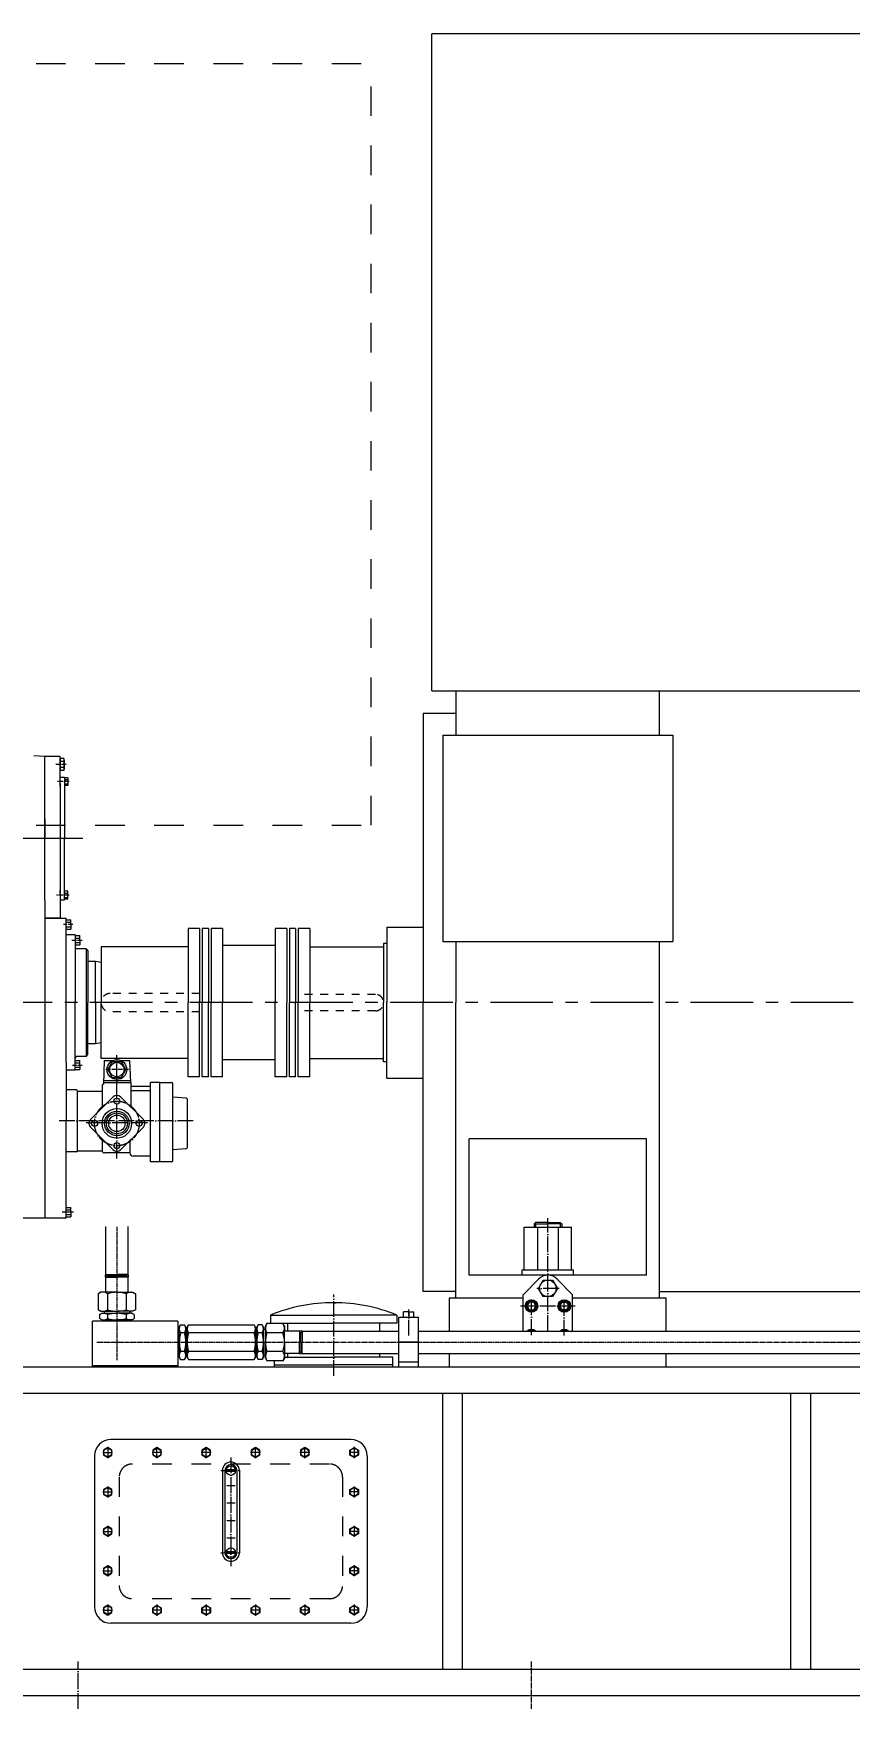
# Model space of a CAD drawing. Header units: millimetres. Extents: x 2 to 805233, y 2 to 613512.
# Drawn here: x 645379 to 676895, y 298341 to 363862 of the extents above; entities that cross this region are included whole.
import ezdxf

# ---------------------------------------------------------------- set-up
doc = ezdxf.new("R2010")
doc.units = ezdxf.units.MM
doc.header["$LTSCALE"] = 25.4
for name, pattern in [('ACAD_ISO04W100', [30, 24, -3, 0, -3]), ('CENTER', [50.8, 31.75, -6.35, 6.35, -6.35]), ('CHAIN', [0.7087, 0.4724, -0.0591, 0.1181, -0.0591]), ('EB_DASH', [6, 3, -3])]:
    doc.linetypes.add(name, pattern=pattern)
doc.layers.get('Defpoints').update_dxf_attribs({"lineweight": 5})
doc.layers.add('CAXA1', color=5, linetype='CENTER', lineweight=5)
doc.styles.add('Roman', font='arial.ttf')
doc.styles.get("Standard").update_dxf_attribs({"font": 'arial.ttf'})
doc.dimstyles.new('ISO-25', dxfattribs={"dimscale": 30, "dimtxt": 38.1, "dimasz": 38.1, "dimexe": 50.8, "dimexo": 50.8, "dimgap": 15.875, "dimtad": 1, "dimtih": 1, "dimtoh": 1, "dimdec": 1, "dimlfac": 0.03937, "dimdsep": 46, "dimtxsty": 'Standard', "dimcen": 63.5, "dimclrd": 7, "dimclre": 7, "dimclrt": 7, "dimadec": 0, "dimazin": 0, "dimtfac": 1, "dimtdec": 1, "dimtmove": 0, "dimatfit": 3, "dimfxl": 25.4, "dimlwd": 5, "dimlwe": 5, "dimarcsym": 0})

# ---------------------------------------------------------------- blocks, each defined once
blk = doc.blocks.new('*D2')
at = {"color": 7, "linetype": 'Continuous', "lineweight": 5, "transparency": 16777216}
for p, q in [((613687, 298060), (613687, 290767)), ((705889, 298060), (705889, 290767)), ((704746, 292291), (614830, 292291))]:
    blk.add_line(p, q, dxfattribs=at)
at = {"color": 7, "transparency": 16777216}
for points in [[(614830, 292482), (614830, 292101), (613687, 292291)], [(704746, 292482), (704746, 292101), (705889, 292291)]]:
    blk.add_solid(points, dxfattribs=at)
at = {"layer": 'Defpoints', "color": 0, "transparency": 16777216}
for p in [(613687, 299584), (705889, 299584), (613687, 292291)]:
    blk.add_point(p, dxfattribs=at)
at = {"color": 7, "lineweight": 5, "transparency": 16777216, "insert": (659788, 294863), "char_height": 4191, "attachment_point": 5, "style": 'Roman'}
blk.add_mtext('A', dxfattribs=at)
blk = doc.blocks.new('*D19')
at = {"color": 7, "linetype": 'Continuous', "lineweight": 5, "transparency": 16777216}
for p, q in [((732305, 317253), (732305, 280005)), ((559890, 311210), (559890, 280005)), ((731162, 281529), (561033, 281529))]:
    blk.add_line(p, q, dxfattribs=at)
at = {"color": 7, "transparency": 16777216}
for points in [[(561033, 281719), (561033, 281338), (559890, 281529)], [(731162, 281719), (731162, 281338), (732305, 281529)]]:
    blk.add_solid(points, dxfattribs=at)
at = {"layer": 'Defpoints', "color": 0, "transparency": 16777216}
for p in [(732305, 318777), (559890, 312734), (559890, 281529)]:
    blk.add_point(p, dxfattribs=at)
at = {"color": 7, "lineweight": 5, "transparency": 16777216, "insert": (660986, 284101), "char_height": 4191, "attachment_point": 5, "style": 'Roman'}
blk.add_mtext('B', dxfattribs=at)

msp = doc.modelspace()

# ---------------------------------------------------------------- linework, layer by layer
at = {"color": 7, "lineweight": 5}
for p, q in [((715668.39, 363861.99), (660757.6, 363861.99)), ((660757.6, 338461.99), (660757.6, 363861.99)), ((660757.6, 338461.99), (709508.89, 338461.99)), ((661693.39, 338461.99), (661693.39, 336741.83)), ((669567.39, 336741.83), (669567.39, 338461.99)), ((661693.39, 337572.99), (660423.39, 337572.99)), ((660423.39, 337572.99), (660423.39, 326396.99)), ((661185.39, 336741.83), (670075.39, 336741.83)), ((661185.39, 336741.83), (661185.39, 328764.98)), ((670075.39, 336741.83), (670075.39, 328764.98)), ((645805.45, 335921.99), (645378.51, 335944.36)), ((646389.42, 335921.99), (645805.45, 335921.99)), ((645805.45, 330366.25), (645805.45, 335921.99)), ((646389.42, 334868.31), (646389.42, 335921.99)), ((646389.42, 334868.31), (646389.42, 335858.49)), ((646389.42, 335839.12), (646389.42, 335369.85)), ((646533.47, 335839.12), (646389.42, 335839.12)), ((646389.42, 335731.49), (646389.42, 335477.49)), ((646533.47, 335721.8), (646389.42, 335721.8)), ((646533.47, 335487.17), (646389.42, 335487.17)), ((646551.98, 335780.46), (646551.98, 335428.51)), ((646533.47, 335369.85), (646389.42, 335369.85)), ((646389.42, 335147.71), (646389.42, 335274.36)), ((646389.42, 335121.96), (646567.22, 335121.96)), ((646389.42, 334766.36), (646389.42, 334868.31)), ((646389.42, 334868.31), (646389.42, 334766.36)), ((646567.22, 335121.96), (646567.22, 332746.99)), ((646694.22, 335096.56), (646567.22, 335096.56)), ((646567.22, 335028.95), (646694.22, 335028.95)), ((646567.22, 334859.36), (646694.22, 334859.36)), ((646694.22, 335096.56), (646694.22, 334791.76)), ((646389.42, 334786.85), (646389.42, 329673.59)), ((646389.42, 334786.85), (646389.42, 329673.59)), ((646694.22, 334791.76), (646567.22, 334791.76)), ((645805.45, 333508.99), (645805.45, 332746.99)), ((645805.45, 331984.99), (645805.45, 332746.99)), ((646567.22, 330372.02), (646567.22, 332746.99)), ((645805.45, 330366.25), (645805.45, 326396.99)), ((646389.42, 330727.62), (646389.42, 330625.66)), ((646389.42, 330625.66), (646389.42, 330727.62)), ((646389.42, 330372.02), (646567.22, 330372.02)), ((646389.42, 330346.26), (646389.42, 330219.62)), ((646694.22, 330702.22), (646567.22, 330702.22)), ((646567.22, 330634.61), (646694.22, 330634.61)), ((646567.22, 330465.02), (646694.22, 330465.02)), ((646694.22, 330397.42), (646567.22, 330397.42)), ((646694.22, 330397.42), (646694.22, 330702.22)), ((645805.45, 329673.59), (646389.42, 329673.59)), ((646631.04, 329648.19), (645805.45, 329648.19)), ((646631.04, 326396.99), (646631.04, 329648.19)), ((646631.04, 329597.39), (646808.84, 329597.39)), ((646808.84, 329419.59), (646808.84, 329597.39)), ((646631.04, 329506.09), (646808.84, 329506.09)), ((646631.04, 329333.08), (646808.84, 329333.08)), ((646631.04, 329241.79), (646808.84, 329241.79)), ((646974.13, 329013.15), (646631.04, 329013.15)), ((646808.84, 329419.59), (646808.84, 329241.79)), ((646974.13, 329013.15), (646974.13, 326396.99)), ((646974.13, 328987.75), (647151.93, 328987.75)), ((647151.93, 328809.95), (647151.93, 328987.75)), ((651342.89, 329267.19), (651342.89, 326396.99)), ((651787.39, 329267.19), (651342.89, 329267.19)), ((651787.39, 329267.19), (651787.39, 326396.99)), ((651888.99, 329267.19), (651888.99, 326396.99)), ((652130.29, 329267.19), (651888.99, 329267.19)), ((652130.29, 329267.19), (652130.29, 326396.99)), ((652231.89, 329267.19), (652231.89, 326396.99)), ((652676.39, 329267.19), (652231.89, 329267.19)), ((652676.39, 329267.19), (652676.39, 326396.99)), ((654708.39, 329267.19), (654708.39, 326396.99)), ((655152.89, 329267.19), (654708.39, 329267.19)), ((655152.89, 329267.19), (655152.89, 326396.99)), ((655254.49, 329267.19), (655254.49, 326396.99)), ((655495.79, 329267.19), (655254.49, 329267.19)), ((655495.79, 329267.19), (655495.79, 326396.99)), ((655597.39, 329267.19), (655597.39, 326396.99)), ((656041.89, 329267.19), (655597.39, 329267.19)), ((656041.89, 329267.19), (656041.89, 326396.99)), ((659026.39, 329317.99), (659026.39, 326396.99)), ((659026.39, 329317.99), (660423.39, 329317.99)), ((646974.13, 328896.46), (647151.93, 328896.46)), ((646974.13, 328723.45), (647151.93, 328723.45)), ((646974.13, 328632.15), (647151.93, 328632.15)), ((647393.19, 328479.75), (647050.33, 328479.75)), ((647151.93, 328809.95), (647151.93, 328632.15)), ((647393.19, 328479.75), (647469.39, 328403.55)), ((647393.19, 328479.75), (647393.19, 324314.22)), ((647469.39, 328403.55), (647469.39, 326396.99)), ((647977.39, 328555.99), (647977.39, 326396.99)), ((651342.89, 328555.99), (647977.39, 328555.99)), ((654708.39, 328608.09), (652676.39, 328608.09)), ((656041.89, 328555.99), (658899.39, 328555.99)), ((658899.39, 328682.99), (658899.39, 326396.99)), ((659026.39, 328682.99), (658899.39, 328682.99)), ((661185.39, 328764.98), (670075.39, 328764.98)), ((661693.39, 328764.98), (661693.39, 326396.99)), ((669567.39, 314966.99), (669567.39, 328764.98)), ((647761.32, 327984.49), (647469.39, 327984.49)), ((647977.39, 327946.39), (647761.32, 327984.49)), ((647761.32, 326396.99), (647761.32, 327984.49)), ((645805.45, 326396.99), (645805.45, 318065.79)), ((646631.04, 324085.62), (646631.04, 326396.99)), ((646974.13, 323780.82), (646974.13, 326396.99)), ((647469.39, 324390.42), (647469.39, 326396.99)), ((647761.32, 326396.99), (647761.32, 324809.49)), ((647977.39, 324237.99), (647977.39, 326396.99)), ((651342.89, 323526.79), (651342.89, 326396.99)), ((651787.39, 323526.79), (651787.39, 326396.99)), ((651888.99, 323526.79), (651888.99, 326396.99)), ((652130.29, 323526.79), (652130.29, 326396.99)), ((652231.89, 323526.79), (652231.89, 326396.99)), ((652676.39, 323526.79), (652676.39, 326396.99)), ((654708.39, 323526.79), (654708.39, 326396.99)), ((655152.89, 323526.79), (655152.89, 326396.99)), ((655254.49, 323526.79), (655254.49, 326396.99)), ((655495.79, 323526.79), (655495.79, 326396.99)), ((655597.39, 323526.79), (655597.39, 326396.99)), ((656041.89, 323526.79), (656041.89, 326396.99)), ((658899.39, 324110.99), (658899.39, 326396.99)), ((659026.39, 323475.99), (659026.39, 326396.99)), ((660423.39, 315220.99), (660423.39, 326396.99)), ((661693.39, 314966.99), (661693.39, 326396.99)), ((647393.19, 324314.22), (647469.39, 324390.42)), ((647761.32, 324809.49), (647469.39, 324809.49)), ((647977.39, 324847.59), (647761.32, 324809.49)), ((646631.04, 324085.62), (646631.04, 321824.99)), ((646631.04, 324085.62), (646631.04, 323196.59)), ((646974.13, 323780.82), (646631.04, 323780.82)), ((646974.13, 323780.82), (646631.04, 323780.82)), ((646974.13, 324161.82), (647151.93, 324161.82)), ((646974.13, 324070.52), (647151.93, 324070.52)), ((646974.13, 323897.52), (647151.93, 323897.52)), ((646974.13, 323806.22), (647151.93, 323806.22)), ((647393.19, 324314.22), (647050.33, 324314.22)), ((647151.93, 323984.02), (647151.93, 324161.82)), ((647151.93, 323984.02), (647151.93, 323806.22)), ((651342.89, 324237.99), (647977.39, 324237.99)), ((648095.68, 324164.71), (648063.38, 323244.25)), ((648095.68, 324164.71), (648456.86, 324164.71)), ((648410.87, 324111.37), (648234.89, 323806.57)), ((648234.89, 323806.57), (648410.87, 323501.77)), ((648762.82, 324111.37), (648410.87, 324111.37)), ((648716.83, 324164.71), (649078, 324164.71)), ((648938.8, 323806.57), (648762.82, 324111.37)), ((648762.82, 323501.77), (648938.8, 323806.57)), ((649078, 324164.71), (649108.4, 323298.57)), ((654708.39, 324185.88), (652676.39, 324185.88)), ((656041.89, 324237.99), (658899.39, 324237.99)), ((659026.39, 324110.99), (658899.39, 324110.99)), ((648028.4, 322337.84), (648028.4, 323229.76)), ((649105.72, 323374.86), (648067.96, 323374.86)), ((649145.29, 323298.57), (648067.96, 323298.57)), ((648410.87, 323501.77), (648762.82, 323501.77)), ((649145.29, 322337.84), (649145.29, 323298.57)), ((649145.29, 323164.2), (649883.92, 323164.2)), ((649883.92, 320237.92), (649883.92, 323313.86)), ((650250.69, 323313.86), (649883.92, 323313.86)), ((650250.69, 323313.86), (650696.72, 323313.86)), ((650250.69, 320237.92), (650250.69, 323313.86)), ((650747.52, 320288.72), (650747.52, 323263.06)), ((651787.39, 323526.79), (651342.89, 323526.79)), ((652130.29, 323526.79), (651888.99, 323526.79)), ((652676.39, 323526.79), (652231.89, 323526.79)), ((655152.89, 323526.79), (654708.39, 323526.79)), ((655495.79, 323526.79), (655254.49, 323526.79)), ((656041.89, 323526.79), (655597.39, 323526.79)), ((659026.39, 323475.99), (660423.39, 323475.99)), ((647012.04, 323019.17), (646631.04, 323019.17)), ((647062.84, 322968.37), (648028.4, 322968.37)), ((647062.84, 320682.37), (647062.84, 322968.37)), ((647563.09, 321872.53), (648443.16, 322752.6)), ((648730.53, 322752.6), (649610.59, 321872.53)), ((649883.92, 322992.61), (649145.29, 322992.61)), ((651246.28, 322709.01), (650747.52, 322742.72)), ((651317.34, 320819.63), (651317.34, 322632.99)), ((646631.04, 318065.79), (646631.04, 321824.99)), ((647062.84, 320682.37), (647062.84, 322256.82)), ((648443.16, 320705.1), (647563.09, 321585.17)), ((648028.4, 320659.51), (648028.4, 321119.86)), ((648730.53, 320705.1), (649610.59, 321585.17)), ((649090.1, 321064.68), (649090.1, 320583.31)), ((662201.39, 315855.99), (662201.39, 321126.49)), ((669059.39, 321126.49), (662201.39, 321126.49)), ((669059.39, 315855.99), (669059.39, 321126.49)), ((647012.04, 320631.57), (646631.04, 320631.57)), ((647012.04, 320631.57), (646631.04, 320631.57)), ((647062.84, 320669.67), (647967.25, 320669.67)), ((649090.1, 320583.31), (648104.6, 320583.31)), ((649883.92, 320456.31), (649217.1, 320456.31)), ((651246.28, 320743.61), (650747.52, 320709.9)), ((650250.69, 320237.92), (649883.92, 320237.92)), ((650696.72, 320237.92), (650250.69, 320237.92)), ((646631.04, 318472.19), (646808.84, 318472.19)), ((646808.84, 318294.39), (646808.84, 318472.19)), ((646631.04, 318065.79), (644903.75, 318065.79)), ((646631.04, 318380.89), (646808.84, 318380.89)), ((646631.04, 318207.88), (646808.84, 318207.88)), ((646631.04, 318116.59), (646808.84, 318116.59)), ((646808.84, 318294.39), (646808.84, 318116.59)), ((664774.41, 317887.99), (664715.99, 317841.25)), ((664715.99, 317841.25), (664715.99, 317710.19)), ((664715.99, 317841.25), (665249.39, 317841.25)), ((665249.39, 317887.99), (664774.41, 317887.99)), ((664774.41, 317841.25), (664774.41, 317710.19)), ((665249.39, 317887.99), (665724.37, 317887.99)), ((665782.79, 317841.25), (665249.39, 317841.25)), ((665724.37, 317887.99), (665782.79, 317841.25)), ((665724.37, 317841.25), (665724.37, 317710.19)), ((665782.79, 317841.25), (665782.79, 317710.19)), ((648155.93, 315880.7), (648155.89, 317738.04)), ((649017.98, 315880.71), (649017.98, 317738.05)), ((664334.99, 317710.19), (666163.79, 317710.19)), ((664334.99, 316059.19), (664334.99, 317710.19)), ((664846.1, 317710.19), (664846.1, 316059.19)), ((665652.69, 317710.19), (665652.69, 316059.19)), ((666163.79, 316059.19), (666163.79, 317710.19)), ((648155.93, 315880.7), (648586.96, 315880.71)), ((648242.58, 315830.57), (648155.93, 315880.7)), ((648242.58, 315830.58), (648155.94, 315780.45)), ((648242.58, 315830.58), (648586.96, 315830.59)), ((648242.58, 315830.57), (648586.96, 315830.59)), ((649017.98, 315880.71), (648586.96, 315880.71)), ((648931.34, 315830.59), (648586.96, 315830.59)), ((648931.34, 315830.58), (648586.96, 315830.59)), ((648931.34, 315830.58), (649017.98, 315880.71)), ((648931.34, 315830.59), (649017.98, 315780.46)), ((669059.39, 315855.99), (662201.39, 315855.99)), ((664258.79, 315855.99), (664258.79, 316059.19)), ((664258.79, 316059.19), (666239.99, 316059.19)), ((666239.99, 315855.99), (666239.99, 316059.19)), ((647965.46, 315196.58), (647869.11, 315141.06)), ((647965.46, 315196.58), (647869.11, 315141.06)), ((648587.98, 315196.03), (647965.46, 315196.58)), ((648587.98, 315196.03), (647965.46, 315196.58)), ((648156.23, 315196.41), (648155.94, 315780.5)), ((648155.94, 315780.45), (648155.94, 315780.5)), ((648155.94, 315780.45), (648586.95, 315780.46)), ((648585.96, 315196.03), (649208.47, 315196.59)), ((648585.96, 315196.03), (649208.47, 315196.59)), ((649017.98, 315780.46), (648586.97, 315780.46)), ((649017.7, 315196.42), (649017.98, 315780.5)), ((649017.98, 315780.46), (649017.98, 315780.5)), ((649208.47, 315196.59), (649304.83, 315141.08)), ((649208.47, 315196.59), (649304.83, 315141.08)), ((661693.39, 315220.99), (660423.39, 315220.99)), ((664296.89, 315093.99), (664884.27, 315701.19)), ((666201.89, 315093.99), (665614.51, 315701.19)), ((669567.39, 315220.99), (697253.39, 315220.99)), ((647869.11, 315141.06), (647868.56, 314515.66)), ((647869.11, 315141.06), (647868.56, 314515.66)), ((648228.52, 315140.74), (648227.97, 314515.35)), ((648228.52, 315140.74), (648227.97, 314515.35)), ((648945.42, 315140.75), (648945.98, 314515.35)), ((648945.42, 315140.75), (648945.98, 314515.35)), ((649304.83, 315141.08), (649305.39, 314515.68)), ((649304.83, 315141.08), (649305.39, 314515.68)), ((656968.99, 314789.19), (657053.79, 314789.19)), ((664296.89, 314966.99), (661439.39, 314966.99)), ((661439.39, 314966.99), (661439.39, 313696.99)), ((664296.89, 314966.99), (661693.39, 314966.99)), ((664296.89, 313696.99), (664296.89, 315093.99)), ((666201.89, 313696.99), (666201.89, 315093.99)), ((669821.39, 314966.99), (666201.89, 314966.99)), ((669567.39, 314966.99), (666201.89, 314966.99)), ((669821.39, 313696.99), (669821.39, 314966.99)), ((650949.19, 314077.99), (647647.19, 314077.99)), ((647647.19, 312299.99), (647647.19, 314077.99)), ((647896, 314498.82), (647964.82, 314459.98)), ((647919.18, 314334.45), (648003.04, 314382.77)), ((647919.18, 314334.45), (647919.18, 314177.09)), ((648003.05, 314128.77), (647919.18, 314177.09)), ((647964.82, 314459.98), (648587.33, 314459.43)), ((647964.82, 314459.98), (648587.33, 314459.43)), ((648003.04, 314382.77), (648586.95, 314382.79)), ((648003.05, 314128.77), (648586.95, 314128.79)), ((648053.58, 314077.98), (648053.58, 314128.78)), ((648092.03, 314459.87), (648091.94, 314382.78)), ((648092.03, 314459.87), (648091.94, 314382.78)), ((648227.79, 314332.17), (648227.79, 314179.39)), ((649209.13, 314459.99), (648586.62, 314459.43)), ((649209.13, 314459.99), (648586.62, 314459.43)), ((649170.91, 314382.79), (648587.01, 314382.79)), ((649170.91, 314128.79), (648587.01, 314128.79)), ((648946.16, 314332.18), (648946.16, 314179.4)), ((649081.92, 314459.88), (649082.01, 314382.79)), ((649081.92, 314459.88), (649082.01, 314382.79)), ((649120.38, 314077.99), (649120.38, 314128.79)), ((649254.77, 314334.47), (649170.91, 314382.79)), ((649170.91, 314128.79), (649254.77, 314177.1)), ((649277.95, 314498.84), (649209.13, 314459.99)), ((649254.77, 314334.47), (649254.77, 314177.1)), ((650949.19, 314077.99), (650949.19, 312312.69)), ((650999.99, 313849.3), (651048.38, 313933.12)), ((650999.99, 313265.01), (650999.99, 313849.3)), ((651048.38, 313933.12), (651205.6, 313933.12)), ((651253.99, 313849.3), (651205.6, 313933.12)), ((651253.99, 313265.01), (651253.99, 313849.3)), ((651253.99, 313760.4), (651253.99, 313849.3)), ((651253.99, 313849.3), (651253.99, 313265.1)), ((651253.99, 313265.01), (651253.99, 313849.3)), ((651304.79, 313849.3), (651353.18, 313933.12)), ((651304.79, 313265.1), (651304.79, 313849.3)), ((651304.79, 313849.3), (651304.79, 313684.2)), ((651304.79, 313265.01), (651304.79, 313849.3)), ((651353.18, 313933.12), (653898.71, 313933.12)), ((653947.1, 313849.3), (653898.71, 313933.12)), ((653947.1, 313265.01), (653947.1, 313849.3)), ((653947.1, 313849.3), (653947.1, 313265.1)), ((653947.1, 313760.4), (653947.1, 313849.3)), ((653997.9, 313849.3), (654046.3, 313933.12)), ((653997.9, 313849.3), (653997.9, 313684.2)), ((653997.9, 313265.1), (653997.9, 313849.3)), ((654203.51, 313933.12), (654046.3, 313933.12)), ((654251.9, 313849.3), (654203.51, 313933.12)), ((654251.9, 313265.01), (654251.9, 313849.3)), ((654251.9, 313760.4), (654251.9, 313849.3)), ((654251.9, 313849.3), (654251.9, 313265.1)), ((654328.1, 313887.62), (654383.7, 313983.92)), ((654328.1, 313760.4), (654328.1, 313887.62)), ((654328.1, 313887.62), (654328.1, 313265.1)), ((655009.1, 313983.92), (654383.7, 313983.92)), ((654527.5, 314313.16), (654527.5, 314002.91)), ((654527.5, 314313.16), (656968.99, 314313.16)), ((654527.5, 314002.91), (656968.99, 314002.91)), ((655064.7, 313887.62), (655009.1, 313983.92)), ((655064.7, 313887.62), (655064.7, 313696.9)), ((655064.7, 313265.1), (655064.7, 313887.62)), ((655190.99, 313696.99), (655190.99, 314002.91)), ((659410.48, 314313.16), (656968.99, 314313.16)), ((659410.48, 314002.91), (656968.99, 314002.91)), ((658746.99, 313696.99), (658746.99, 314002.91)), ((659410.48, 314313.16), (659410.48, 314002.91)), ((659487.6, 312299.99), (659487.6, 314230.39)), ((659487.6, 314230.39), (660249.6, 314230.39)), ((659868.6, 314433.59), (659670.63, 314433.59)), ((659670.63, 314230.39), (659670.63, 314433.59)), ((659868.6, 314433.59), (660066.58, 314433.59)), ((659868.6, 314433.59), (659868.6, 314230.39)), ((660066.58, 314230.39), (660066.58, 314433.59)), ((660249.6, 312299.99), (660249.6, 314230.39)), ((650949.19, 313798.41), (650999.99, 313798.41)), ((650999.99, 313265.36), (650999.99, 312681.07)), ((651205.6, 313624.51), (651048.38, 313624.51)), ((651253.28, 313798.41), (651304.79, 313798.41)), ((651253.99, 313265.36), (651253.99, 312681.07)), ((651253.99, 313265.36), (651253.99, 312681.07)), ((651253.99, 312681.07), (651253.99, 313265.27)), ((651304.79, 313265.36), (651304.79, 312681.07)), ((651304.79, 313265.27), (651304.79, 312681.07)), ((653898.71, 313624.51), (651353.18, 313624.51)), ((653947.1, 313798.41), (653998.61, 313798.41)), ((653947.1, 313265.01), (653947.1, 313798.41)), ((653947.1, 313265.36), (653947.1, 312681.07)), ((653947.1, 313265.36), (653947.1, 312731.96)), ((653947.1, 312681.07), (653947.1, 313265.27)), ((653997.9, 313265.27), (653997.9, 312681.07)), ((654203.51, 313624.51), (654046.3, 313624.51)), ((654328.1, 313760.4), (654251.9, 313760.4)), ((654251.9, 313265.36), (654251.9, 312681.07)), ((654251.9, 312681.07), (654251.9, 313265.27)), ((654328.1, 312642.75), (654328.1, 313265.27)), ((655009.1, 313624.51), (654383.7, 313624.51)), ((655648.38, 313696.99), (655064.7, 313696.99)), ((655064.7, 313265.27), (655064.7, 312642.75)), ((655699.7, 313608.09), (655648.38, 313696.99)), ((655648.38, 313696.99), (655648.38, 313265.28)), ((655648.38, 312833.39), (655648.38, 313265.09)), ((655699.7, 313608.09), (655751.03, 313696.99)), ((655699.7, 313265.45), (655699.7, 313608.09)), ((655699.7, 313264.92), (655699.7, 312922.29)), ((655751.03, 313696.99), (659487.6, 313696.99)), ((655751.03, 313696.99), (655751.03, 313265.28)), ((655751.03, 312833.39), (655751.03, 313265.09)), ((660249.6, 313265.19), (659487.6, 313265.19)), ((660249.6, 313696.99), (677608.5, 313696.99)), ((650949.19, 312731.96), (650999.99, 312731.96)), ((650999.99, 312681.07), (651048.38, 312597.25)), ((651205.6, 312905.86), (651048.38, 312905.86)), ((651048.38, 312597.25), (651205.6, 312597.25)), ((651253.99, 312681.07), (651205.6, 312597.25)), ((651253.28, 312731.96), (651304.79, 312731.96)), ((651253.99, 312769.97), (651253.99, 312681.07)), ((651304.79, 312681.07), (651304.79, 312846.17)), ((651304.79, 312681.07), (651353.18, 312597.25)), ((653898.71, 312905.86), (651353.18, 312905.86)), ((651353.18, 312597.25), (653898.71, 312597.25)), ((653947.1, 312681.07), (653898.71, 312597.25)), ((653947.1, 312769.97), (653947.1, 312681.07)), ((653947.1, 312731.96), (653998.61, 312731.96)), ((653997.9, 312681.07), (653997.9, 312846.17)), ((653997.9, 312681.07), (654046.3, 312597.25)), ((654203.51, 312905.86), (654046.3, 312905.86)), ((654203.51, 312597.25), (654046.3, 312597.25)), ((654251.9, 312681.07), (654203.51, 312597.25)), ((654328.1, 312769.97), (654251.9, 312769.97)), ((654251.9, 312769.97), (654251.9, 312681.07)), ((654328.1, 312769.97), (654328.1, 312642.75)), ((654328.1, 312642.75), (654383.7, 312546.45)), ((655009.1, 312905.86), (654383.7, 312905.86)), ((655009.1, 312546.45), (654383.7, 312546.45)), ((654682.99, 312299.99), (654682.99, 312546.45)), ((655064.7, 312642.75), (655009.1, 312546.45)), ((655064.7, 312642.75), (655064.7, 312833.47)), ((655648.38, 312833.39), (655064.7, 312833.39)), ((655064.7, 312690.93), (656968.99, 312690.93)), ((655190.99, 312690.93), (655190.99, 312833.39)), ((655699.7, 312922.29), (655648.38, 312833.39)), ((655699.7, 312922.29), (655751.03, 312833.39)), ((655751.03, 312833.39), (659487.6, 312833.39)), ((659254.99, 312690.93), (656968.99, 312690.93)), ((658746.99, 312690.93), (658746.99, 312833.39)), ((659254.99, 312299.99), (659254.99, 312690.93)), ((660249.6, 312833.39), (677608.5, 312833.39)), ((661439.39, 312833.39), (661439.39, 312299.99)), ((669821.39, 312299.99), (669821.39, 312833.39)), ((705889.39, 312299.99), (644522.75, 312299.99)), ((650949.19, 312350.79), (647647.19, 312350.79)), ((654682.99, 312389.38), (656968.99, 312389.38)), ((659254.99, 312389.38), (656968.99, 312389.38)), ((659487.6, 312503.19), (660249.6, 312503.19)), ((705889.39, 311283.99), (628799.19, 311283.99)), ((661185.39, 300615.99), (661185.39, 311283.99)), ((661947.39, 300615.99), (661947.39, 311283.99)), ((674647.39, 300615.99), (674647.39, 311283.99)), ((675409.39, 300615.99), (675409.39, 311283.99)), ((657629.75, 309505.99), (648358.75, 309505.99)), ((647723.75, 308870.99), (647723.75, 303028.99)), ((658264.75, 308870.99), (658264.75, 303028.99)), ((652664.05, 308299.37), (652664.05, 305124.37)), ((652763.76, 308299.37), (652763.76, 305124.37)), ((653175.74, 308329.54), (652812.77, 308329.54)), ((653175.74, 308269.2), (652812.77, 308269.2)), ((653224.74, 308299.37), (653224.74, 305124.37)), ((653324.45, 308299.37), (653324.45, 305124.37)), ((652832.31, 307727.87), (653156.19, 307727.87)), ((652832.31, 307050.53), (653156.19, 307050.53)), ((652832.31, 306373.2), (653156.19, 306373.2)), ((652832.31, 305695.87), (653156.19, 305695.87)), ((653175.74, 305154.54), (652812.77, 305154.54)), ((653175.74, 305094.2), (652812.77, 305094.2)), ((657629.75, 302393.99), (648358.75, 302393.99)), ((613686.19, 300615.99), (705889.39, 300615.99)), ((613686.19, 299599.99), (705889.39, 299599.99))]:
    msp.add_line(p, q, dxfattribs=at)
at = {"color": 7, "linetype": 'EB_DASH', "lineweight": 5, "ltscale": 15}
for p, q in [((631746.67, 362718.99), (658416.67, 362718.99)), ((658416.67, 333254.99), (658416.67, 362718.99)), ((631746.67, 333254.99), (658416.67, 333254.99))]:
    msp.add_line(p, q, dxfattribs=at)
at = {"color": 7, "linetype": 'ACAD_ISO04W100', "lineweight": 5, "ltscale": 0.3}
for p, q in [((646628.18, 335604.49), (646231.87, 335604.49)), ((646745.15, 334944.16), (646280.36, 334944.16)), ((646745.15, 330549.82), (646253.16, 330549.82)), ((646884.55, 329419.59), (646525.25, 329419.59)), ((646841.1, 328809.95), (647247.76, 328809.95)), ((646864.64, 323984.02), (647247.76, 323984.02)), ((649030.19, 323806.57), (648145.03, 323806.57))]:
    msp.add_line(p, q, dxfattribs=at)
at = {"color": 7, "linetype": 'EB_DASH', "lineweight": 5, "ltscale": 4}
for p, q in [((651787.39, 326752.59), (648332.99, 326752.59)), ((658581.89, 326714.49), (655597.39, 326714.49)), ((651787.39, 326041.39), (648332.99, 326041.39)), ((658581.89, 326079.49), (655597.39, 326079.49))]:
    msp.add_line(p, q, dxfattribs=at)
at = {"color": 7, "linetype": 'ACAD_ISO04W100', "lineweight": 5}
for p, q in [((648586.84, 320368.55), (648586.84, 324365.04)), ((651540, 321824.99), (646323.54, 321824.99)), ((649773.46, 321748.79), (647395.05, 321748.79)), ((646912.19, 318294.39), (646466.12, 318294.39)), ((665249.39, 313696.99), (665249.39, 318063.12)), ((665680.26, 315347.99), (664818.52, 315347.99)), ((656968.99, 311959.67), (656968.99, 315104.11)), ((659868.6, 313524.98), (659868.6, 314534.23)), ((666306.36, 314662.19), (664192.43, 314662.19)), ((664614.39, 313543.36), (664614.39, 314983.97)), ((665884.39, 313521.94), (665884.39, 314983.97)), ((648041.25, 308997.99), (648422.25, 308997.99)), ((648231.75, 309213.35), (648231.75, 308785.76)), ((650327.25, 308999.56), (649946.25, 308999.56)), ((650136.75, 308784.19), (650136.75, 309211.78)), ((652232.25, 308999.56), (651851.25, 308999.56)), ((652041.75, 308784.19), (652041.75, 309211.78)), ((652994.25, 308804.55), (652994.25, 304598.7)), ((654137.25, 308999.56), (653756.25, 308999.56)), ((653946.75, 308784.19), (653946.75, 309211.78)), ((656042.25, 308997.99), (655661.25, 308997.99)), ((655996.6, 308997.99), (655706.91, 308997.99)), ((655851.75, 308782.62), (655851.75, 309210.21)), ((655851.75, 308853.14), (655851.75, 309142.83)), ((657947.25, 308997.99), (657566.25, 308997.99)), ((657756.75, 309213.35), (657756.75, 308785.76)), ((652611.43, 308299.37), (653374.39, 308299.37)), ((648041.25, 307473.99), (648422.25, 307473.99)), ((648086.91, 307473.99), (648376.6, 307473.99)), ((648231.75, 307689.35), (648231.75, 307261.76)), ((648231.75, 307618.83), (648231.75, 307329.14)), ((657947.25, 307473.99), (657566.25, 307473.99)), ((657901.6, 307473.99), (657611.91, 307473.99)), ((657756.75, 307689.35), (657756.75, 307261.76)), ((657756.75, 307618.83), (657756.75, 307329.14)), ((648231.75, 306165.35), (648231.75, 305737.76)), ((648231.75, 306094.83), (648231.75, 305805.14)), ((657756.75, 306165.35), (657756.75, 305737.76)), ((657756.75, 306094.83), (657756.75, 305805.14)), ((648041.25, 305949.99), (648422.25, 305949.99)), ((648086.91, 305949.99), (648376.6, 305949.99)), ((657947.25, 305949.99), (657566.25, 305949.99)), ((657901.6, 305949.99), (657611.91, 305949.99)), ((652611.43, 305124.37), (653374.39, 305124.37)), ((648041.25, 304425.99), (648422.25, 304425.99)), ((648086.91, 304425.99), (648376.6, 304425.99)), ((648231.75, 304641.35), (648231.75, 304213.76)), ((648231.75, 304570.83), (648231.75, 304281.14)), ((657947.25, 304425.99), (657566.25, 304425.99)), ((657901.6, 304425.99), (657611.91, 304425.99)), ((657756.75, 304641.35), (657756.75, 304213.76)), ((657756.75, 304570.83), (657756.75, 304281.14)), ((648041.25, 302901.99), (648422.25, 302901.99)), ((648086.91, 302901.99), (648376.6, 302901.99)), ((648231.75, 303117.35), (648231.75, 302689.76)), ((648231.75, 303046.83), (648231.75, 302757.14)), ((650327.25, 302900.42), (649946.25, 302900.42)), ((650136.75, 303115.78), (650136.75, 302688.19)), ((652232.25, 302900.42), (651851.25, 302900.42)), ((652041.75, 303115.78), (652041.75, 302688.19)), ((654137.25, 302900.42), (653756.25, 302900.42)), ((653946.75, 303115.78), (653946.75, 302688.19)), ((656042.25, 302901.99), (655661.25, 302901.99)), ((655996.6, 302901.99), (655706.91, 302901.99)), ((655851.75, 303117.35), (655851.75, 302689.76)), ((655851.75, 303046.83), (655851.75, 302757.14)), ((657947.25, 302901.99), (657566.25, 302901.99)), ((657901.6, 302901.99), (657611.91, 302901.99)), ((657756.75, 303117.35), (657756.75, 302689.76)), ((657756.75, 303046.83), (657756.75, 302757.14)), ((647088.39, 299087.69), (647088.39, 300916.08))]:
    msp.add_line(p, q, dxfattribs=at)
at = {"color": 7, "linetype": 'CHAIN', "lineweight": 5, "ltscale": 15}
for p, q in [((648586.94, 317733.24), (648586.99, 312566.36)), ((647808.11, 313265.19), (708429.39, 313265.19)), ((664614.39, 299087.69), (664614.39, 300916.08))]:
    msp.add_line(p, q, dxfattribs=at)
at = {"color": 7, "linetype": 'EB_DASH', "lineweight": 5, "ltscale": 10}
for p, q in [((648676.25, 308045.49), (648676.25, 303854.49)), ((656804.25, 308553.49), (649184.25, 308553.49)), ((657312.25, 308045.49), (657312.25, 303854.49)), ((656804.25, 303346.49), (649184.25, 303346.49))]:
    msp.add_line(p, q, dxfattribs=at)
at = {"color": 7, "lineweight": 5}
for points in [[(665617.69, 315347.99), (665433.54, 315029.03), (665065.24, 315029.03), (664881.09, 315347.99), (665065.24, 315666.94), (665433.54, 315666.94)], [(664442.03, 314662.19), (664528.21, 314512.92), (664700.57, 314512.92), (664786.75, 314662.19), (664700.57, 314811.45), (664528.21, 314811.45)], [(666056.75, 314662.19), (665970.57, 314512.92), (665798.21, 314512.92), (665712.03, 314662.19), (665798.21, 314811.45), (665970.57, 314811.45)], [(648231.75, 308807.49), (648396.73, 308902.74), (648396.73, 309093.24), (648231.75, 309188.49), (648066.77, 309093.24), (648066.77, 308902.74)], [(650136.75, 309190.06), (649971.77, 309094.81), (649971.77, 308904.31), (650136.75, 308809.06), (650301.73, 308904.31), (650301.73, 309094.81)], [(652041.75, 309190.06), (651876.77, 309094.81), (651876.77, 308904.31), (652041.75, 308809.06), (652206.73, 308904.31), (652206.73, 309094.81)], [(653946.75, 309190.06), (653781.77, 309094.81), (653781.77, 308904.31), (653946.75, 308809.06), (654111.73, 308904.31), (654111.73, 309094.81)], [(655851.75, 309188.49), (655686.77, 309093.24), (655686.77, 308902.74), (655851.75, 308807.49), (656016.73, 308902.74), (656016.73, 309093.24)], [(657756.75, 308807.49), (657591.77, 308902.74), (657591.77, 309093.24), (657756.75, 309188.49), (657921.73, 309093.24), (657921.73, 308902.74)], [(648231.75, 307283.49), (648396.73, 307378.74), (648396.73, 307569.24), (648231.75, 307664.49), (648066.77, 307569.24), (648066.77, 307378.74)], [(657756.75, 307283.49), (657591.77, 307378.74), (657591.77, 307569.24), (657756.75, 307664.49), (657921.73, 307569.24), (657921.73, 307378.74)], [(648231.75, 305759.49), (648396.73, 305854.74), (648396.73, 306045.24), (648231.75, 306140.49), (648066.77, 306045.24), (648066.77, 305854.74)], [(657756.75, 305759.49), (657591.77, 305854.74), (657591.77, 306045.24), (657756.75, 306140.49), (657921.73, 306045.24), (657921.73, 305854.74)], [(648231.75, 304235.49), (648396.73, 304330.74), (648396.73, 304521.24), (648231.75, 304616.49), (648066.77, 304521.24), (648066.77, 304330.74)], [(657756.75, 304235.49), (657591.77, 304330.74), (657591.77, 304521.24), (657756.75, 304616.49), (657921.73, 304521.24), (657921.73, 304330.74)], [(648231.75, 302711.49), (648396.73, 302806.74), (648396.73, 302997.24), (648231.75, 303092.49), (648066.77, 302997.24), (648066.77, 302806.74)], [(650136.75, 302709.92), (649971.77, 302805.17), (649971.77, 302995.67), (650136.75, 303090.92), (650301.73, 302995.67), (650301.73, 302805.17)], [(652041.75, 302709.92), (651876.77, 302805.17), (651876.77, 302995.67), (652041.75, 303090.92), (652206.73, 302995.67), (652206.73, 302805.17)], [(653946.75, 302709.92), (653781.77, 302805.17), (653781.77, 302995.67), (653946.75, 303090.92), (654111.73, 302995.67), (654111.73, 302805.17)], [(655851.75, 302711.49), (655686.77, 302806.74), (655686.77, 302997.24), (655851.75, 303092.49), (656016.73, 302997.24), (656016.73, 302806.74)], [(657756.75, 302711.49), (657591.77, 302806.74), (657591.77, 302997.24), (657756.75, 303092.49), (657921.73, 302997.24), (657921.73, 302806.74)]]:
    msp.add_lwpolyline(points, close=True, dxfattribs=at)
for centre, radius in [((648586.84, 323806.57), 381), ((648586.84, 323806.57), 279.4), ((648586.84, 322589.91), 114.3), ((647725.78, 321728.85), 114.3), ((648585.59, 321726.31), 571.5), ((648586.84, 321726.31), 472.44), ((648586.84, 321728.85), 406.4), ((648586.84, 321728.85), 317.5), ((649447.9, 321728.85), 114.3), ((648586.84, 320867.79), 114.3), ((665249.39, 315347.99), 318.96), ((664614.39, 314662.19), 241.3), ((664614.39, 314662.19), 203.2), ((665884.39, 314662.19), 241.3), ((665884.39, 314662.19), 203.2), ((648231.75, 308999.56), 156.32), ((650136.75, 308997.99), 156.32), ((652041.75, 308997.99), 156.32), ((653946.75, 308997.99), 156.32), ((655851.75, 308996.42), 156.32), ((657756.75, 308999.56), 156.32), ((652994.25, 308299.37), 183.98), ((648231.75, 307475.56), 156.32), ((657756.75, 307475.56), 156.32), ((648231.75, 305951.56), 156.32), ((657756.75, 305951.56), 156.32), ((652994.25, 305124.37), 183.98), ((648231.75, 304427.56), 156.32), ((657756.75, 304427.56), 156.32), ((648231.75, 302903.56), 156.32), ((650136.75, 302901.99), 156.32), ((652041.75, 302901.99), 156.32), ((653946.75, 302901.99), 156.32), ((655851.75, 302903.56), 156.32), ((657756.75, 302903.56), 156.32)]:
    msp.add_circle(centre, radius, dxfattribs=at)
at = {"color": 7, "linetype": 'ACAD_ISO04W100', "lineweight": 5}
msp.add_circle((648586.84, 321726.31), 863.6, dxfattribs=at)
at = {"color": 7, "lineweight": 5}
for centre, radius, start, end in [((646449.79, 335780.46), 102.19, 324.9699643, 35.0300357), ((646170.98, 335604.49), 381, 342.0660667, 17.9339333), ((646449.79, 335428.51), 102.19, 324.9699643, 35.0300357), ((647050.33, 328555.95), 76.2, 180, 270), ((647050.33, 324238.02), 76.2, 90, 180), ((648586.84, 321825.37), 1511.35, 110.1566432, 111.6848016), ((650696.72, 323263.06), 50.8, 0, 90), ((647012.04, 322968.37), 50.8, 0, 90), ((648586.84, 322608.91), 203.2, 45, 135), ((651241.14, 322632.99), 76.2, 0, 86.1339127), ((647706.78, 321728.85), 203.2, 135, 225), ((649466.91, 321728.85), 203.2, 315, 45), ((647012.04, 320682.37), 50.8, 270, 0), ((647012.04, 320682.37), 50.8, 270, 0), ((647967.25, 320593.47), 76.2, 25.6788864, 90.000165), ((648104.6, 320659.51), 76.2, 205.6793309, 270), ((648586.84, 320848.78), 203.2, 225, 315), ((649217.1, 320583.31), 127, 180, 270), ((651241.14, 320819.63), 76.2, 273.8660873, 0), ((650696.72, 320288.72), 50.8, 270, 0), ((648202.54, 315830.6), 68.42, 132.9301861, 227.0730537), ((648971.38, 315830.61), 68.42, 312.9281651, 47.0710326), ((665249.39, 315347.99), 508, 44.0493818, 135.9506182), ((648048.58, 314878.3), 318.21, 55.5655365, 124.3340314), ((648048.58, 314878.3), 318.21, 55.5655365, 124.3340314), ((648586.93, 314006.6), 1189.43, 89.9497839, 107.5377377), ((648586.93, 314006.6), 1189.43, 89.9497839, 107.5377377), ((648587.02, 314006.6), 1189.43, 72.463481, 90.0514348), ((648587.02, 314006.6), 1189.43, 72.463481, 90.0514348), ((649125.36, 314878.31), 318.21, 55.6671873, 124.4356823), ((649125.36, 314878.31), 318.21, 55.6671873, 124.4356823), ((648048.5, 314778.11), 318.21, 235.5655365, 304.3340314), ((648048.5, 314778.11), 318.21, 235.5655365, 304.3340314), ((648588.37, 315648.86), 1189.43, 252.3618302, 269.9497839), ((648588.37, 315648.86), 1189.43, 252.3618302, 269.9497839), ((648585.55, 315648.86), 1189.43, 270.0514348, 287.6393886), ((648585.55, 315648.86), 1189.43, 270.0514348, 287.6393886), ((649125.45, 314778.12), 318.21, 235.6671873, 304.4356823), ((649125.45, 314778.12), 318.21, 235.6671873, 304.4356823), ((656926.59, 308507.61), 6281.72, 89.6132864, 112.4524287), ((657011.39, 308507.61), 6281.72, 67.5475713, 90.3867136), ((648072.98, 314120.7), 262.08, 53.7934191, 118.4854753), ((648072.97, 314390.85), 262.08, 241.5169621, 306.2090184), ((648617.65, 312865.42), 1517.68, 91.1593896, 104.8851455), ((648617.59, 315646.15), 1517.68, 255.117292, 268.8430479), ((648556.33, 312865.42), 1517.68, 75.1160733, 88.8418292), ((648556.33, 315646.15), 1517.68, 271.1581708, 284.8839267), ((649100.98, 314120.71), 262.08, 61.5157434, 126.2077996), ((649100.98, 314390.87), 262.08, 233.7922004, 298.4842566), ((651270.19, 313778.82), 270.2, 145.1748168, 214.8251832), ((650983.79, 313778.82), 270.2, 325.1748168, 34.8251832), ((651574.99, 313778.82), 270.2, 145.1748168, 214.8251832), ((653676.9, 313778.82), 270.2, 325.1748168, 34.8251832), ((654268.1, 313778.82), 270.2, 145.1748168, 214.8251832), ((653981.7, 313778.82), 270.2, 325.1748168, 34.8251832), ((654646.31, 313804.22), 318.21, 145.6157525, 214.3842475), ((654746.49, 313804.22), 318.21, 325.6157525, 34.3842475), ((652358.83, 313265.1), 1358.83, 164.6628264, 180), ((652358.83, 313265.27), 1358.83, 180, 195.3371736), ((649895.16, 313265.1), 1358.83, 0, 15.3371736), ((649895.16, 313265.27), 1358.83, 344.6628264, 0), ((652663.63, 313265.1), 1358.83, 164.6628264, 180), ((652663.63, 313265.27), 1358.83, 180, 195.3371736), ((652588.27, 313265.1), 1358.83, 0, 15.3371736), ((652588.27, 313265.27), 1358.83, 344.6628264, 0), ((655356.74, 313265.1), 1358.83, 164.6628264, 180), ((655356.74, 313265.27), 1358.83, 180, 195.3371736), ((652893.07, 313265.1), 1358.83, 0, 15.3371736), ((652893.07, 313265.27), 1358.83, 344.6628264, 0), ((655517.53, 313265.1), 1189.43, 162.4120462, 180), ((655517.53, 313265.27), 1189.43, 180, 197.5879538), ((653875.27, 313265.1), 1189.43, 0, 17.5879538), ((653875.27, 313265.27), 1189.43, 342.4120462, 0), ((655699.7, 313608.09), 102.65, 60, 120), ((664614.39, 313519.19), 241.3, 47.4631016, 132.5368984), ((664614.39, 313519.19), 203.2, 61.0449756, 118.9550244), ((665884.39, 313519.19), 241.3, 47.4631016, 132.5368984), ((665884.39, 313519.19), 203.2, 61.0449756, 118.9550244), ((651270.19, 312751.55), 270.2, 145.1748168, 214.8251832), ((650983.79, 312751.55), 270.2, 325.1748168, 34.8251832), ((651574.99, 312751.55), 270.2, 145.1748168, 214.8251832), ((653676.9, 312751.55), 270.2, 325.1748168, 34.8251832), ((654268.1, 312751.55), 270.2, 145.1748168, 214.8251832), ((653981.7, 312751.55), 270.2, 325.1748168, 34.8251832), ((654646.31, 312726.15), 318.21, 145.6157525, 214.3842475), ((654746.49, 312726.15), 318.21, 325.6157525, 34.3842475), ((655699.7, 312922.29), 102.65, 240, 300), ((648358.75, 308870.99), 635, 90, 180), ((657629.75, 308870.99), 635, 0, 90), ((652994.25, 308299.37), 330.2, 0, 180), ((652994.25, 308299.37), 230.49, 0, 180), ((652994.25, 305124.37), 330.2, 180, 0), ((652994.25, 305124.37), 230.49, 180, 0), ((648358.75, 303028.99), 635, 180, 270), ((657629.75, 303028.99), 635, 270, 0)]:
    msp.add_arc(centre, radius, start, end, dxfattribs=at)
at = {"color": 7, "linetype": 'EB_DASH', "lineweight": 5, "ltscale": 4}
for centre, radius, start, end in [((648332.99, 326396.99), 355.6, 90, 270), ((658581.89, 326396.99), 317.5, 270, 90)]:
    msp.add_arc(centre, radius, start, end, dxfattribs=at)
at = {"color": 7, "linetype": 'EB_DASH', "lineweight": 5, "ltscale": 10}
for centre, start, end in [((649184.25, 308045.49), 90, 180), ((656804.25, 308045.49), 0, 90), ((649184.25, 303854.49), 180, 270), ((656804.25, 303854.49), 270, 0)]:
    msp.add_arc(centre, 508, start, end, dxfattribs=at)
at = {"color": 7, "linetype": 'Continuous', "lineweight": 5}
msp.add_point((646541.82, 332746.97), dxfattribs=at)
at = {"layer": 'CAXA1', "linetype": 'CENTER', "lineweight": 5, "ltscale": 3}
for p, q in [((647272.67, 332746.99), (557312.9, 332746.99)), ((735122.78, 326396.99), (629120.9, 326396.99))]:
    msp.add_line(p, q, dxfattribs=at)

# ---------------------------------------------------------------- dimensions: what is measured, and where the dimension line sits
at = {"color": 7, "lineweight": 5}
for base, p1, p2, text, picture, middle in [((559890.2, 281528.94), (732305.39, 318776.99), (559890.2, 312733.62), 'B', '*D19', (660986.02, 281528.94)), ((613687.45, 292291.36), (705889.39, 299584.11), (613687.45, 299584.13), 'A', '*D2', (659788.42, 292291.36))]:
    dim = msp.add_linear_dim(base=base, p1=p1, p2=p2, angle=180, text=text, dimstyle='ISO-25', override={"dimscale": 30, "dimtxt": 139.7, "dimpost": '\\X', "dimtxsty": 'Roman', "dimtmove": 1}, dxfattribs=at)
    dim.commit()
    dim.dimension.update_dxf_attribs({"geometry": picture, "text_midpoint": middle, "dimtype": 160})

doc.saveas('drawing.dxf')
